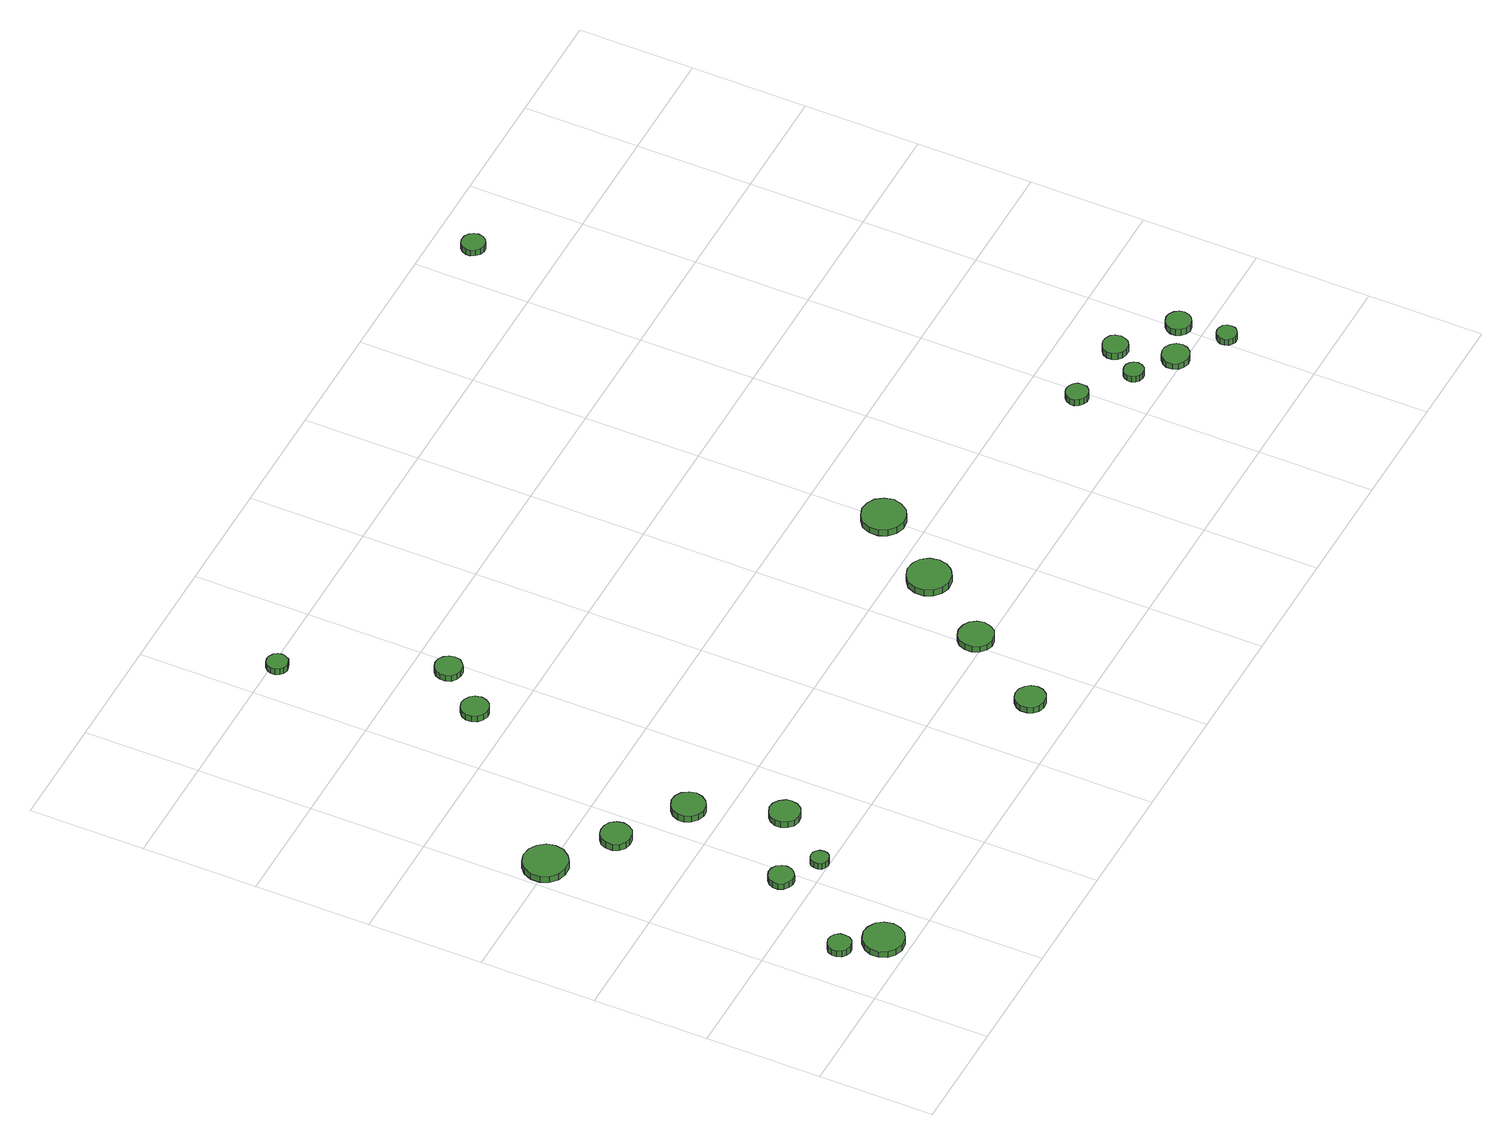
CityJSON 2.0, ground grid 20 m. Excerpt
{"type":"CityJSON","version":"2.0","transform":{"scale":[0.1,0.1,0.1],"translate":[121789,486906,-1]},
"CityObjects":{
"tree1":{"type":"SolitaryVegetationObject","attributes":{"function":"something"},"geometry":[{"type":"MultiSurface","lod":"1","boundaries":[[[0,1,2,3,4,5,6,7,8,9,10,11,12,13,14]],[[15,16,17,18,19,20,21,22,23,24,25,26,27,28,29]],[[0,29,28,1]],[[1,28,27,2]],[[2,27,26,3]],[[3,26,25,4]],[[4,25,24,5]],[[5,24,23,6]],[[6,23,22,7]],[[7,22,21,8]],[[8,21,20,9]],[[9,20,19,10]],[[10,19,18,11]],[[11,18,17,12]],[[12,17,16,13]],[[13,16,15,14]],[[14,15,29,0]]]}]},
"tree2":{"type":"SolitaryVegetationObject","attributes":{"function":"something"},"geometry":[{"type":"MultiSurface","lod":"1","boundaries":[[[30,31,32,33,34,35,36,37,38,39,40,41,42,43,44]],[[45,46,47,48,49,50,51,52,53,54,55,56,57,58,59]],[[30,59,58,31]],[[31,58,57,32]],[[32,57,56,33]],[[33,56,55,34]],[[34,55,54,35]],[[35,54,53,36]],[[36,53,52,37]],[[37,52,51,38]],[[38,51,50,39]],[[39,50,49,40]],[[40,49,48,41]],[[41,48,47,42]],[[42,47,46,43]],[[43,46,45,44]],[[44,45,59,30]]]}]},
"tree3":{"type":"SolitaryVegetationObject","attributes":{"function":"something"},"geometry":[{"type":"MultiSurface","lod":"1","boundaries":[[[60,61,62,63,64,65,66,67,68,69,70,71,72,73,74]],[[75,76,77,78,79,80,81,82,83,84,85,86,87,88,89]],[[60,89,88,61]],[[61,88,87,62]],[[62,87,86,63]],[[63,86,85,64]],[[64,85,84,65]],[[65,84,83,66]],[[66,83,82,67]],[[67,82,81,68]],[[68,81,80,69]],[[69,80,79,70]],[[70,79,78,71]],[[71,78,77,72]],[[72,77,76,73]],[[73,76,75,74]],[[74,75,89,60]]]}]},
"tree4":{"type":"SolitaryVegetationObject","attributes":{"function":"something"},"geometry":[{"type":"MultiSurface","lod":"1","boundaries":[[[90,91,92,93,94,95,96,97,98,99,100,101,102,103,104]],[[105,106,107,108,109,110,111,112,113,114,115,116,117,118,119]],[[90,119,118,91]],[[91,118,117,92]],[[92,117,116,93]],[[93,116,115,94]],[[94,115,114,95]],[[95,114,113,96]],[[96,113,112,97]],[[97,112,111,98]],[[98,111,110,99]],[[99,110,109,100]],[[100,109,108,101]],[[101,108,107,102]],[[102,107,106,103]],[[103,106,105,104]],[[104,105,119,90]]]}]},
"tree5":{"type":"SolitaryVegetationObject","attributes":{"function":"something"},"geometry":[{"type":"MultiSurface","lod":"1","boundaries":[[[120,121,122,123,124,125,126,127,128,129,130,131,132,133,134]],[[135,136,137,138,139,140,141,142,143,144,145,146,147,148,149]],[[120,149,148,121]],[[121,148,147,122]],[[122,147,146,123]],[[123,146,145,124]],[[124,145,144,125]],[[125,144,143,126]],[[126,143,142,127]],[[127,142,141,128]],[[128,141,140,129]],[[129,140,139,130]],[[130,139,138,131]],[[131,138,137,132]],[[132,137,136,133]],[[133,136,135,134]],[[134,135,149,120]]]}]},
"tree6":{"type":"SolitaryVegetationObject","attributes":{"function":"something"},"geometry":[{"type":"MultiSurface","lod":"1","boundaries":[[[150,151,152,153,154,155,156,157,158,159,160,161,162,163,164]],[[165,166,167,168,169,170,171,172,173,174,175,176,177,178,179]],[[150,179,178,151]],[[151,178,177,152]],[[152,177,176,153]],[[153,176,175,154]],[[154,175,174,155]],[[155,174,173,156]],[[156,173,172,157]],[[157,172,171,158]],[[158,171,170,159]],[[159,170,169,160]],[[160,169,168,161]],[[161,168,167,162]],[[162,167,166,163]],[[163,166,165,164]],[[164,165,179,150]]]}]},
"tree7":{"type":"SolitaryVegetationObject","attributes":{"function":"something"},"geometry":[{"type":"MultiSurface","lod":"1","boundaries":[[[180,181,182,183,184,185,186,187,188,189,190,191,192,193,194]],[[195,196,197,198,199,200,201,202,203,204,205,206,207,208,209]],[[180,209,208,181]],[[181,208,207,182]],[[182,207,206,183]],[[183,206,205,184]],[[184,205,204,185]],[[185,204,203,186]],[[186,203,202,187]],[[187,202,201,188]],[[188,201,200,189]],[[189,200,199,190]],[[190,199,198,191]],[[191,198,197,192]],[[192,197,196,193]],[[193,196,195,194]],[[194,195,209,180]]]}]},
"tree8":{"type":"SolitaryVegetationObject","attributes":{"function":"something"},"geometry":[{"type":"MultiSurface","lod":"1","boundaries":[[[210,211,212,213,214,215,216,217,218,219,220,221,222,223,224]],[[225,226,227,228,229,230,231,232,233,234,235,236,237,238,239]],[[210,239,238,211]],[[211,238,237,212]],[[212,237,236,213]],[[213,236,235,214]],[[214,235,234,215]],[[215,234,233,216]],[[216,233,232,217]],[[217,232,231,218]],[[218,231,230,219]],[[219,230,229,220]],[[220,229,228,221]],[[221,228,227,222]],[[222,227,226,223]],[[223,226,225,224]],[[224,225,239,210]]]}]},
"tree9":{"type":"SolitaryVegetationObject","attributes":{"function":"something"},"geometry":[{"type":"MultiSurface","lod":"1","boundaries":[[[240,241,242,243,244,245,246,247,248,249,250,251,252,253,254]],[[255,256,257,258,259,260,261,262,263,264,265,266,267,268,269]],[[240,269,268,241]],[[241,268,267,242]],[[242,267,266,243]],[[243,266,265,244]],[[244,265,264,245]],[[245,264,263,246]],[[246,263,262,247]],[[247,262,261,248]],[[248,261,260,249]],[[249,260,259,250]],[[250,259,258,251]],[[251,258,257,252]],[[252,257,256,253]],[[253,256,255,254]],[[254,255,269,240]]]}]},
"tree10":{"type":"SolitaryVegetationObject","attributes":{"function":"something"},"geometry":[{"type":"MultiSurface","lod":"1","boundaries":[[[270,271,272,273,274,275,276,277,278,279,280,281,282,283,284]],[[285,286,287,288,289,290,291,292,293,294,295,296,297,298,299]],[[270,299,298,271]],[[271,298,297,272]],[[272,297,296,273]],[[273,296,295,274]],[[274,295,294,275]],[[275,294,293,276]],[[276,293,292,277]],[[277,292,291,278]],[[278,291,290,279]],[[279,290,289,280]],[[280,289,288,281]],[[281,288,287,282]],[[282,287,286,283]],[[283,286,285,284]],[[284,285,299,270]]]}]},
"tree11":{"type":"SolitaryVegetationObject","attributes":{"function":"something"},"geometry":[{"type":"MultiSurface","lod":"1","boundaries":[[[300,301,302,303,304,305,306,307,308,309,310,311,312,313,314]],[[315,316,317,318,319,320,321,322,323,324,325,326,327,328,329]],[[300,329,328,301]],[[301,328,327,302]],[[302,327,326,303]],[[303,326,325,304]],[[304,325,324,305]],[[305,324,323,306]],[[306,323,322,307]],[[307,322,321,308]],[[308,321,320,309]],[[309,320,319,310]],[[310,319,318,311]],[[311,318,317,312]],[[312,317,316,313]],[[313,316,315,314]],[[314,315,329,300]]]}]},
"tree12":{"type":"SolitaryVegetationObject","attributes":{"function":"something"},"geometry":[{"type":"MultiSurface","lod":"1","boundaries":[[[330,331,332,333,334,335,336,337,338,339,340,341,342,343,344]],[[345,346,347,348,349,350,351,352,353,354,355,356,357,358,359]],[[330,359,358,331]],[[331,358,357,332]],[[332,357,356,333]],[[333,356,355,334]],[[334,355,354,335]],[[335,354,353,336]],[[336,353,352,337]],[[337,352,351,338]],[[338,351,350,339]],[[339,350,349,340]],[[340,349,348,341]],[[341,348,347,342]],[[342,347,346,343]],[[343,346,345,344]],[[344,345,359,330]]]}]},
"tree13":{"type":"SolitaryVegetationObject","attributes":{"function":"something"},"geometry":[{"type":"MultiSurface","lod":"1","boundaries":[[[360,361,362,363,364,365,366,367,368,369,370,371,372,373,374]],[[375,376,377,378,379,380,381,382,383,384,385,386,387,388,389]],[[360,389,388,361]],[[361,388,387,362]],[[362,387,386,363]],[[363,386,385,364]],[[364,385,384,365]],[[365,384,383,366]],[[366,383,382,367]],[[367,382,381,368]],[[368,381,380,369]],[[369,380,379,370]],[[370,379,378,371]],[[371,378,377,372]],[[372,377,376,373]],[[373,376,375,374]],[[374,375,389,360]]]}]},
"tree14":{"type":"SolitaryVegetationObject","attributes":{"function":"something"},"geometry":[{"type":"MultiSurface","lod":"1","boundaries":[[[390,391,392,393,394,395,396,397,398,399,400,401,402,403,404]],[[405,406,407,408,409,410,411,412,413,414,415,416,417,418,419]],[[390,419,418,391]],[[391,418,417,392]],[[392,417,416,393]],[[393,416,415,394]],[[394,415,414,395]],[[395,414,413,396]],[[396,413,412,397]],[[397,412,411,398]],[[398,411,410,399]],[[399,410,409,400]],[[400,409,408,401]],[[401,408,407,402]],[[402,407,406,403]],[[403,406,405,404]],[[404,405,419,390]]]}]},
"tree15":{"type":"SolitaryVegetationObject","attributes":{"function":"something"},"geometry":[{"type":"MultiSurface","lod":"1","boundaries":[[[420,421,422,423,424,425,426,427,428,429,430,431,432,433,434]],[[435,436,437,438,439,440,441,442,443,444,445,446,447,448,449]],[[420,449,448,421]],[[421,448,447,422]],[[422,447,446,423]],[[423,446,445,424]],[[424,445,444,425]],[[425,444,443,426]],[[426,443,442,427]],[[427,442,441,428]],[[428,441,440,429]],[[429,440,439,430]],[[430,439,438,431]],[[431,438,437,432]],[[432,437,436,433]],[[433,436,435,434]],[[434,435,449,420]]]}]},
"tree16":{"type":"SolitaryVegetationObject","attributes":{"function":"something"},"geometry":[{"type":"MultiSurface","lod":"1","boundaries":[[[450,451,452,453,454,455,456,457,458,459,460,461,462,463,464]],[[465,466,467,468,469,470,471,472,473,474,475,476,477,478,479]],[[450,479,478,451]],[[451,478,477,452]],[[452,477,476,453]],[[453,476,475,454]],[[454,475,474,455]],[[455,474,473,456]],[[456,473,472,457]],[[457,472,471,458]],[[458,471,470,459]],[[459,470,469,460]],[[460,469,468,461]],[[461,468,467,462]],[[462,467,466,463]],[[463,466,465,464]],[[464,465,479,450]]]}]},
"tree17":{"type":"SolitaryVegetationObject","attributes":{"function":"something"},"geometry":[{"type":"MultiSurface","lod":"1","boundaries":[[[480,481,482,483,484,485,486,487,488,489,490,491,492,493,494]],[[495,496,497,498,499,500,501,502,503,504,505,506,507,508,509]],[[480,509,508,481]],[[481,508,507,482]],[[482,507,506,483]],[[483,506,505,484]],[[484,505,504,485]],[[485,504,503,486]],[[486,503,502,487]],[[487,502,501,488]],[[488,501,500,489]],[[489,500,499,490]],[[490,499,498,491]],[[491,498,497,492]],[[492,497,496,493]],[[493,496,495,494]],[[494,495,509,480]]]}]},
"tree18":{"type":"SolitaryVegetationObject","attributes":{"function":"something"},"geometry":[{"type":"MultiSurface","lod":"1","boundaries":[[[510,511,512,513,514,515,516,517,518,519,520,521,522,523,524]],[[525,526,527,528,529,530,531,532,533,534,535,536,537,538,539]],[[510,539,538,511]],[[511,538,537,512]],[[512,537,536,513]],[[513,536,535,514]],[[514,535,534,515]],[[515,534,533,516]],[[516,533,532,517]],[[517,532,531,518]],[[518,531,530,519]],[[519,530,529,520]],[[520,529,528,521]],[[521,528,527,522]],[[522,527,526,523]],[[523,526,525,524]],[[524,525,539,510]]]}]},
"tree19":{"type":"SolitaryVegetationObject","attributes":{"function":"something"},"geometry":[{"type":"MultiSurface","lod":"1","boundaries":[[[540,541,542,543,544,545,546,547,548,549,550,551,552,553,554]],[[555,556,557,558,559,560,561,562,563,564,565,566,567,568,569]],[[540,569,568,541]],[[541,568,567,542]],[[542,567,566,543]],[[543,566,565,544]],[[544,565,564,545]],[[545,564,563,546]],[[546,563,562,547]],[[547,562,561,548]],[[548,561,560,549]],[[549,560,559,550]],[[550,559,558,551]],[[551,558,557,552]],[[552,557,556,553]],[[553,556,555,554]],[[554,555,569,540]]]}]},
"tree20":{"type":"SolitaryVegetationObject","attributes":{"function":"something"},"geometry":[{"type":"MultiSurface","lod":"1","boundaries":[[[570,571,572,573,574,575,576,577,578,579,580,581,582,583,584]],[[585,586,587,588,589,590,591,592,593,594,595,596,597,598,599]],[[570,599,598,571]],[[571,598,597,572]],[[572,597,596,573]],[[573,596,595,574]],[[574,595,594,575]],[[575,594,593,576]],[[576,593,592,577]],[[577,592,591,578]],[[578,591,590,579]],[[579,590,589,580]],[[580,589,588,581]],[[581,588,587,582]],[[582,587,586,583]],[[583,586,585,584]],[[584,585,599,570]]]}]},
"tree21":{"type":"SolitaryVegetationObject","attributes":{"function":"something"},"geometry":[{"type":"MultiSurface","lod":"1","boundaries":[[[600,601,602,603,604,605,606,607,608,609,610,611,612,613,614]],[[615,616,617,618,619,620,621,622,623,624,625,626,627,628,629]],[[600,629,628,601]],[[601,628,627,602]],[[602,627,626,603]],[[603,626,625,604]],[[604,625,624,605]],[[605,624,623,606]],[[606,623,622,607]],[[607,622,621,608]],[[608,621,620,609]],[[609,620,619,610]],[[610,619,618,611]],[[611,618,617,612]],[[612,617,616,613]],[[613,616,615,614]],[[614,615,629,600]]]}]},
"tree22":{"type":"SolitaryVegetationObject","attributes":{"function":"something"},"geometry":[{"type":"MultiSurface","lod":"1","boundaries":[[[630,631,632,633,634,635,636,637,638,639,640,641,642,643,644]],[[645,646,647,648,649,650,651,652,653,654,655,656,657,658,659]],[[630,659,658,631]],[[631,658,657,632]],[[632,657,656,633]],[[633,656,655,634]],[[634,655,654,635]],[[635,654,653,636]],[[636,653,652,637]],[[637,652,651,638]],[[638,651,650,639]],[[639,650,649,640]],[[640,649,648,641]],[[641,648,647,642]],[[642,647,646,643]],[[643,646,645,644]],[[644,645,659,630]]]}]}
},
"vertices":[
[99,101,19],[98,109,19],[93,116,19],[86,120,19],[77,121,19],[69,118,19],[63,113,19],[60,105,19],[60,97,19],[63,89,19],[69,84,19],[77,81,19],[86,82,19],[93,86,19],[98,93,19],[98,93,6],[93,86,6],[86,82,6],[77,81,6],[69,84,6],[63,89,6],[60,97,6],[60,105,6],[63,113,6],[69,118,6],[77,121,6],[86,120,6],[93,116,6],[98,109,6],[99,101,6],
[158,44,17],[155,58,17],[147,70,17],[134,77,17],[120,79,17],[106,74,17],[95,64,17],[89,51,17],[89,37,17],[95,23,17],[106,14,17],[120,9,17],[134,11,17],[147,18,17],[155,30,17],[155,30,5],[147,18,5],[134,11,5],[120,9,5],[106,14,5],[95,23,5],[89,37,5],[89,51,5],[95,64,5],[106,74,5],[120,79,5],[134,77,5],[147,70,5],[155,58,5],[158,44,5],
[82,605,19],[79,621,19],[69,633,19],[56,641,19],[40,643,19],[25,638,19],[13,628,19],[7,613,19],[7,597,19],[13,583,19],[25,572,19],[40,568,19],[56,569,19],[69,577,19],[79,590,19],[79,590,6],[69,577,6],[56,569,6],[40,568,6],[25,572,6],[13,583,6],[7,597,6],[7,613,6],[13,628,6],[25,638,6],[40,643,6],[56,641,6],[69,633,6],[79,621,6],[82,605,6],
[198,252,22],[196,260,22],[191,268,22],[183,272,22],[174,273,22],[166,270,22],[159,264,22],[155,256,22],[155,247,22],[159,239,22],[166,233,22],[174,230,22],[183,231,22],[191,236,22],[196,243,22],[196,243,10],[191,236,10],[183,231,10],[174,230,10],[166,233,10],[159,239,10],[155,247,10],[155,256,10],[159,264,10],[166,270,10],[174,273,10],[183,272,10],[191,268,10],[196,260,10],[198,252,10],
[256,214,21],[255,221,21],[251,226,21],[246,229,21],[239,230,21],[233,228,21],[228,224,21],[226,218,21],[226,211,21],[228,205,21],[233,201,21],[239,199,21],[246,200,21],[251,203,21],[255,208,21],[255,208,9],[251,203,9],[246,200,9],[239,199,9],[233,201,9],[228,205,9],[226,211,9],[226,218,9],[228,224,9],[233,228,9],[239,230,9],[246,229,9],[251,226,9],[255,221,9],[256,214,9],
[174,530,22],[171,541,22],[165,550,22],[155,555,22],[144,556,22],[134,553,22],[125,546,22],[121,536,22],[121,524,22],[125,514,22],[134,507,22],[144,504,22],[155,505,22],[165,510,22],[171,519,22],[171,519,9],[165,510,9],[155,505,9],[144,504,9],[134,507,9],[125,514,9],[121,524,9],[121,536,9],[125,546,9],[134,553,9],[144,556,9],[155,555,9],[165,550,9],[171,541,9],[174,530,9],
[280,453,29],[277,464,29],[270,474,29],[260,480,29],[248,481,29],[237,477,29],[228,469,29],[223,458,29],[223,447,29],[228,436,29],[237,428,29],[248,424,29],[260,425,29],[270,431,29],[277,441,29],[277,441,16],[270,431,16],[260,425,16],[248,424,16],[237,428,16],[228,436,16],[223,447,16],[223,458,16],[228,469,16],[237,477,16],[248,481,16],[260,480,16],[270,474,16],[277,464,16],[280,453,16],
[333,309,26],[331,319,26],[324,328,26],[315,334,26],[304,335,26],[294,331,26],[286,324,26],[281,314,26],[281,303,26],[286,293,26],[294,286,26],[304,283,26],[315,284,26],[324,289,26],[331,298,26],[331,298,14],[324,289,14],[315,284,14],[304,283,14],[294,286,14],[286,293,14],[281,303,14],[281,314,14],[286,324,14],[294,331,14],[304,335,14],[315,334,14],[324,328,14],[331,319,14],[333,309,14],
[335,860,22],[333,870,22],[327,878,22],[318,883,22],[309,884,22],[300,881,22],[292,874,22],[288,865,22],[288,856,22],[292,847,22],[300,840,22],[309,837,22],[318,838,22],[327,843,22],[333,851,22],[333,851,10],[327,843,10],[318,838,10],[309,837,10],[300,840,10],[292,847,10],[288,856,10],[288,865,10],[292,874,10],[300,881,10],[309,884,10],[318,883,10],[327,878,10],[333,870,10],[335,860,10],
[283,1188,24],[281,1195,24],[277,1201,24],[270,1205,24],[263,1206,24],[255,1204,24],[250,1199,24],[247,1192,24],[247,1184,24],[250,1177,24],[255,1172,24],[263,1170,24],[270,1171,24],[277,1174,24],[281,1181,24],[281,1181,12],[277,1174,12],[270,1171,12],[263,1170,12],[255,1172,12],[250,1177,12],[247,1184,12],[247,1192,12],[250,1199,12],[255,1204,12],[263,1206,12],[270,1205,12],[277,1201,12],[281,1195,12],[283,1188,12],
[398,938,24],[396,947,24],[390,955,24],[382,960,24],[372,961,24],[363,958,24],[356,952,24],[352,943,24],[352,933,24],[356,924,24],[363,918,24],[372,915,24],[382,916,24],[390,921,24],[396,928,24],[396,928,12],[390,921,12],[382,916,12],[372,915,12],[363,918,12],[356,924,12],[352,933,12],[352,943,12],[356,952,12],[363,958,12],[372,961,12],[382,960,12],[390,955,12],[396,947,12],[398,938,12],
[746,74,21],[744,85,21],[737,93,21],[728,99,21],[717,100,21],[707,97,21],[699,89,21],[695,80,21],[695,69,21],[699,59,21],[707,52,21],[717,49,21],[728,50,21],[737,55,21],[744,64,21],[744,64,9],[737,55,9],[728,50,9],[717,49,9],[707,52,9],[699,59,9],[695,69,9],[695,80,9],[699,89,9],[707,97,9],[717,100,9],[728,99,9],[737,93,9],[744,85,9],[746,74,9],
[839,214,24],[836,226,24],[829,236,24],[818,242,24],[806,244,24],[794,240,24],[785,232,24],[780,220,24],[780,208,24],[785,196,24],[794,188,24],[806,184,24],[818,186,24],[829,192,24],[836,202,24],[836,202,12],[829,192,12],[818,186,12],[806,184,12],[794,188,12],[785,196,12],[780,208,12],[780,220,12],[785,232,12],[794,240,12],[806,244,12],[818,242,12],[829,236,12],[836,226,12],[839,214,12],
[931,339,30],[928,354,30],[919,367,30],[906,374,30],[890,376,30],[876,371,30],[864,361,30],[858,347,30],[858,331,30],[864,317,30],[876,307,30],[890,302,30],[906,304,30],[919,312,30],[928,324,30],[928,324,17],[919,312,17],[906,304,17],[890,302,17],[876,307,17],[864,317,17],[858,331,17],[858,347,17],[864,361,17],[876,371,17],[890,376,17],[906,374,17],[919,367,17],[928,354,17],[931,339,17],
[1019,462,36],[1015,477,36],[1006,490,36],[993,497,36],[978,499,36],[963,494,36],[951,484,36],[945,470,36],[945,454,36],[951,440,36],[963,430,36],[978,425,36],[993,427,36],[1006,434,36],[1015,447,36],[1015,447,23],[1006,434,23],[993,427,23],[978,425,23],[963,430,23],[951,440,23],[945,454,23],[945,470,23],[951,484,23],[963,494,23],[978,499,23],[993,497,23],[1006,490,23],[1015,477,23],[1019,462,23],
[1391,309,34],[1390,317,34],[1385,323,34],[1378,327,34],[1370,328,34],[1363,326,34],[1357,320,34],[1353,313,34],[1353,305,34],[1357,298,34],[1363,293,34],[1370,290,34],[1378,291,34],[1385,295,34],[1390,301,34],[1390,301,21],[1385,295,21],[1378,291,21],[1370,290,21],[1363,293,21],[1357,298,21],[1353,305,21],[1353,313,21],[1357,320,21],[1363,326,21],[1370,328,21],[1378,327,21],[1385,323,21],[1390,317,21],[1391,309,21],
[1476,251,33],[1474,258,33],[1470,263,33],[1464,267,33],[1457,268,33],[1450,265,33],[1445,261,33],[1442,254,33],[1442,247,33],[1445,241,33],[1450,236,33],[1457,234,33],[1464,235,33],[1470,238,33],[1474,244,33],[1474,244,21],[1470,238,21],[1464,235,21],[1457,234,21],[1450,236,21],[1445,241,21],[1442,247,21],[1442,254,21],[1445,261,21],[1450,265,21],[1457,268,21],[1464,267,21],[1470,263,21],[1474,258,21],[1476,251,21],
[1545,207,32],[1543,217,32],[1537,224,32],[1528,229,32],[1519,230,32],[1510,227,32],[1502,221,32],[1498,212,32],[1498,202,32],[1502,193,32],[1510,187,32],[1519,184,32],[1528,185,32],[1537,190,32],[1543,197,32],[1543,197,20],[1537,190,20],[1528,185,20],[1519,184,20],[1510,187,20],[1502,193,20],[1498,202,20],[1498,212,20],[1502,221,20],[1510,227,20],[1519,230,20],[1528,229,20],[1537,224,20],[1543,217,20],[1545,207,20],
[1519,303,33],[1517,312,33],[1512,319,33],[1504,323,33],[1495,324,33],[1487,321,33],[1480,315,33],[1476,307,33],[1476,298,33],[1480,290,33],[1487,284,33],[1495,282,33],[1504,282,33],[1512,287,33],[1517,294,33],[1517,294,20],[1512,287,20],[1504,282,20],[1495,282,20],[1487,284,20],[1480,290,20],[1476,298,20],[1476,307,20],[1480,315,20],[1487,321,20],[1495,324,20],[1504,323,20],[1512,319,20],[1517,312,20],[1519,303,20],
[1618,155,32],[1617,162,32],[1613,168,32],[1606,171,32],[1599,172,32],[1593,170,32],[1588,165,32],[1585,159,32],[1585,152,32],[1588,145,32],[1593,141,32],[1599,138,32],[1606,139,32],[1613,143,32],[1617,148,32],[1617,148,19],[1613,143,19],[1606,139,19],[1599,138,19],[1593,141,19],[1588,145,19],[1585,152,19],[1585,159,19],[1588,165,19],[1593,170,19],[1599,172,19],[1606,171,19],[1613,168,19],[1617,162,19],[1618,155,19],
[1614,237,32],[1612,245,32],[1607,252,32],[1599,257,32],[1590,258,32],[1582,255,32],[1575,249,32],[1571,241,32],[1571,232,32],[1575,224,32],[1582,218,32],[1590,215,32],[1599,216,32],[1607,221,32],[1612,228,32],[1612,228,19],[1607,221,19],[1599,216,19],[1590,215,19],[1582,218,19],[1575,224,19],[1571,232,19],[1571,241,19],[1575,249,19],[1582,255,19],[1590,258,19],[1599,257,19],[1607,252,19],[1612,245,19],[1614,237,19],
[1290,1330,24],[1288,1338,24],[1283,1345,24],[1276,1349,24],[1268,1350,24],[1260,1348,24],[1254,1342,24],[1250,1334,24],[1250,1326,24],[1254,1319,24],[1260,1313,24],[1268,1310,24],[1276,1311,24],[1283,1315,24],[1288,1322,24],[1288,1322,12],[1283,1315,12],[1276,1311,12],[1268,1310,12],[1260,1313,12],[1254,1319,12],[1250,1326,12],[1250,1334,12],[1254,1342,12],[1260,1348,12],[1268,1350,12],[1276,1349,12],[1283,1345,12],[1288,1338,12],[1290,1330,12]
]}
